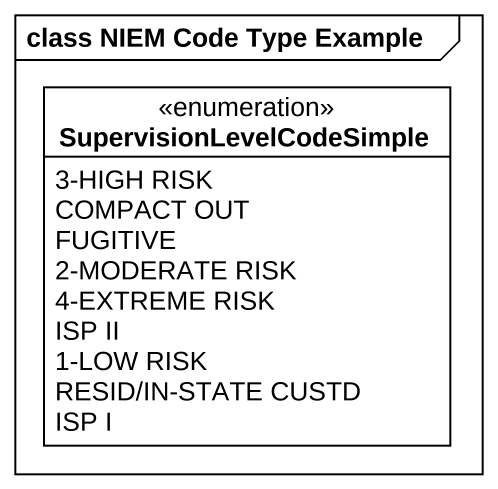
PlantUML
@startuml
mainframe class NIEM Code Type Example
hide circle
hide empty members
enum SupervisionLevelCodeSimple {
  3-HIGH RISK
  COMPACT OUT
  FUGITIVE
  2-MODERATE RISK
  4-EXTREME RISK
  ISP II
  1-LOW RISK
  RESID/IN-STATE CUSTD
  ISP I
}
@enduml
